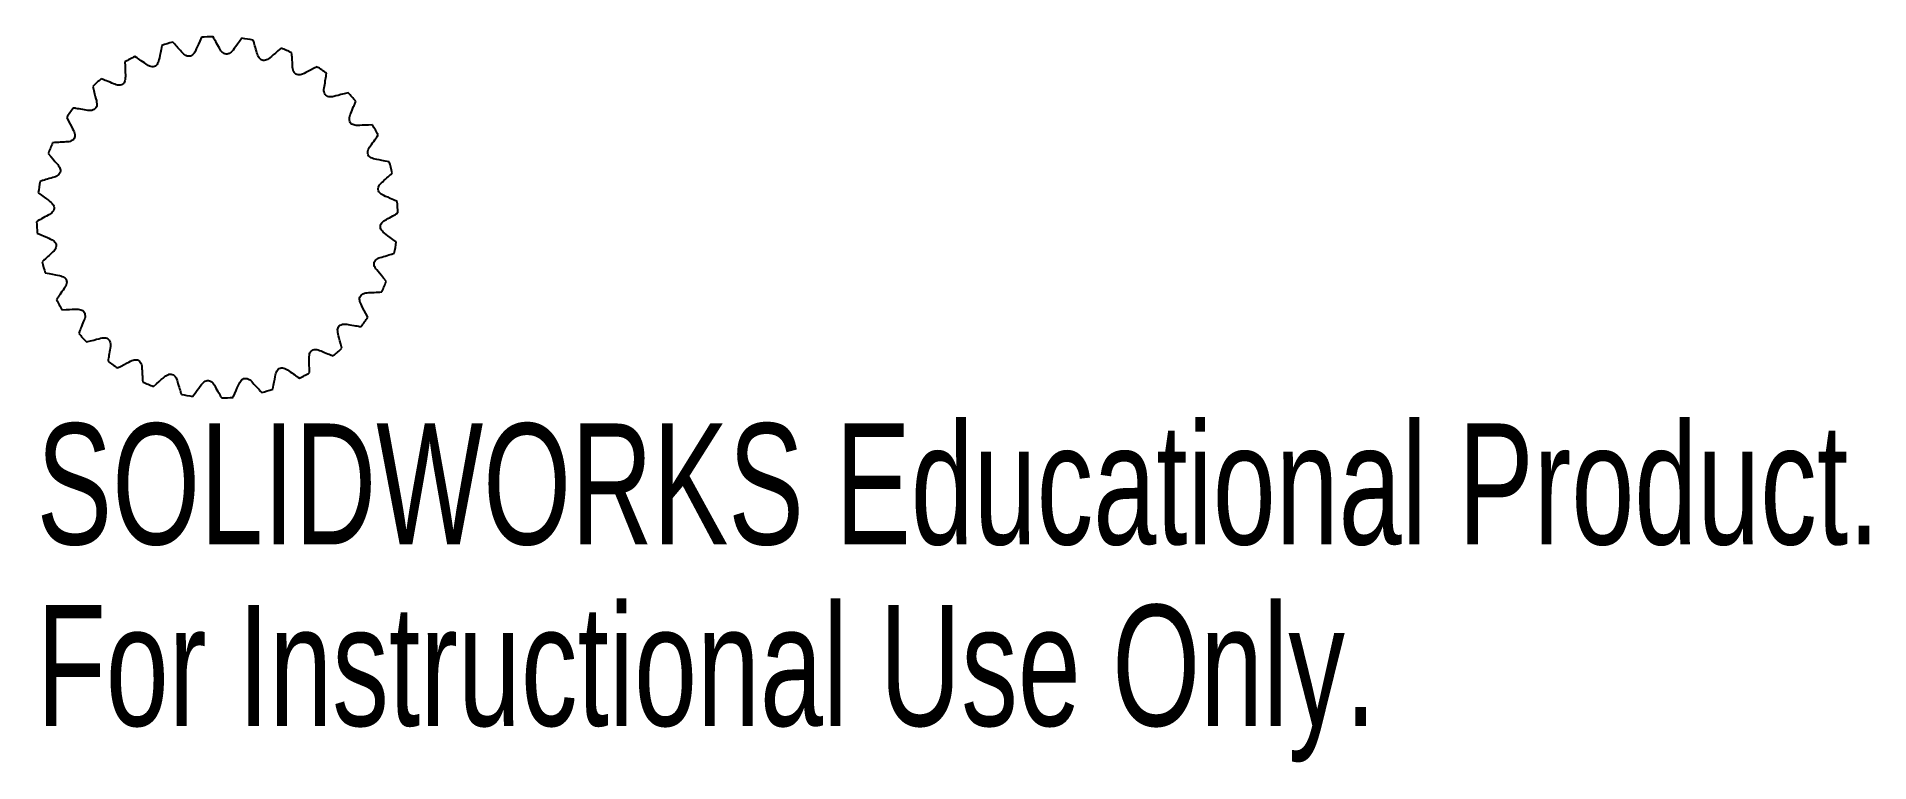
# Model space of a CAD drawing. Header units: millimetres. Extents: x -7.2 to 66, y -21.8 to 7.2.
import ezdxf

# ---------------------------------------------------------------- set-up
doc = ezdxf.new("R2010")
doc.units = ezdxf.units.MM
doc.styles.add('SLDTEXTSTYLE0', font='TXT', dxfattribs={"width": 0.7})

msp = doc.modelspace()

# ---------------------------------------------------------------- linework, layer by layer
at = {"color": 7, "linetype": 'Continuous'}
for start, end in [(104.26474, 107.87812), (91.4076, 95.02097), (78.55045, 82.16383), (65.69331, 69.30669), (117.12188, 120.73526), (52.83617, 56.44955), (129.97903, 133.5924), (39.97903, 43.5924), (142.83617, 146.44955), (27.12188, 30.73526), (155.69331, 159.30669), (14.26474, 17.87812), (168.55045, 172.16383), (1.4076, 5.02097), (181.4076, 185.02097), (348.55045, 352.16383), (194.26474, 197.87812), (335.69331, 339.30669), (207.12188, 210.73526), (322.83617, 326.44955), (219.97903, 223.5924), (232.83617, 236.44955), (309.97903, 313.5924), (245.69331, 249.30669), (297.12188, 300.73526), (258.55045, 262.16383), (271.4076, 275.02097), (284.26474, 287.87812)]:
    msp.add_arc((0, 0), 7.222, start, end, dxfattribs=at)
for points, knots in [([(-2.217, 6.873), (-2.31, 6.408), (-2.335, 6.173), (-2.489, 6.008), (-2.716, 6.017), (-2.899, 6.166), (-3.292, 6.428), (-3.154, 6.351), (-3.292, 6.428)], [0, 0, 0, 0, 0.253321, 0.379882, 0.500431, 0.621411, 0.747704, 1, 1, 1, 1]), ([(-0.632, 7.194), (-0.826, 6.762), (-0.903, 6.538), (-1.09, 6.411), (-1.309, 6.471), (-1.455, 6.657), (-1.78, 6.999), (-1.662, 6.893), (-1.78, 6.999)], [0, 0, 0, 0, 0.253321, 0.379882, 0.500431, 0.621411, 0.747704, 1, 1, 1, 1]), ([(0.985, 7.155), (0.699, 6.776), (0.574, 6.575), (0.364, 6.493), (0.164, 6.6), (0.063, 6.814), (-0.177, 7.22), (-0.086, 7.091), (-0.177, 7.22)], [0, 0, 0, 0, 0.2533211, 0.3798819, 0.5004312, 0.6214112, 0.7477035, 1, 1, 1, 1]), ([(2.552, 6.756), (2.189, 6.451), (2.023, 6.282), (1.8, 6.249), (1.629, 6.398), (1.578, 6.629), (1.434, 7.078), (1.493, 6.932), (1.434, 7.078)], [0, 0, 0, 0, 0.253321, 0.379882, 0.500431, 0.621411, 0.747703, 1, 1, 1, 1]), ([(-3.691, 6.208), (-3.678, 5.734), (-3.65, 5.498), (-3.764, 5.304), (-3.987, 5.262), (-4.199, 5.366), (-4.64, 5.534), (-4.488, 5.49), (-4.64, 5.534)], [0, 0, 0, 0, 0.253321, 0.379882, 0.500431, 0.621411, 0.747704, 1, 1, 1, 1]), ([(3.991, 6.019), (3.57, 5.802), (3.37, 5.674), (3.145, 5.692), (3.011, 5.875), (3.013, 6.111), (2.973, 6.582), (2.999, 6.426), (2.973, 6.582)], [0, 0, 0, 0, 0.253321, 0.379882, 0.500431, 0.621411, 0.747703, 1, 1, 1, 1]), ([(-4.98, 5.231), (-4.862, 4.771), (-4.782, 4.548), (-4.85, 4.333), (-5.058, 4.243), (-5.288, 4.298), (-5.755, 4.363), (-5.597, 4.353), (-5.755, 4.363)], [0, 0, 0, 0, 0.253321, 0.379882, 0.500431, 0.621411, 0.747703, 1, 1, 1, 1]), ([(5.231, 4.98), (4.771, 4.862), (4.548, 4.782), (4.333, 4.85), (4.243, 5.058), (4.298, 5.288), (4.363, 5.755), (4.353, 5.597), (4.363, 5.755)], [0, 0, 0, 0, 0.253321, 0.379882, 0.500431, 0.621411, 0.747703, 1, 1, 1, 1]), ([(6.208, 3.691), (5.734, 3.678), (5.498, 3.65), (5.304, 3.764), (5.262, 3.987), (5.366, 4.199), (5.534, 4.64), (5.49, 4.488), (5.534, 4.64)], [0, 0, 0, 0, 0.25332, 0.379881, 0.500431, 0.621411, 0.747703, 1, 1, 1, 1]), ([(-6.019, 3.991), (-5.802, 3.57), (-5.674, 3.37), (-5.692, 3.145), (-5.875, 3.011), (-6.111, 3.013), (-6.582, 2.973), (-6.426, 2.999), (-6.582, 2.973)], [0, 0, 0, 0, 0.253321, 0.379882, 0.500431, 0.621411, 0.747703, 1, 1, 1, 1]), ([(6.873, 2.217), (6.416, 2.309), (6.184, 2.333), (6.013, 2.479), (6.011, 2.706), (6.161, 2.893), (6.428, 3.292), (6.35, 3.152), (6.428, 3.292)], [0, 0, 0, 0, 0.2491395, 0.3738874, 0.4940394, 0.6153963, 0.7435251, 1, 1, 1, 1]), ([(-6.756, 2.552), (-6.451, 2.189), (-6.282, 2.023), (-6.249, 1.8), (-6.398, 1.629), (-6.629, 1.578), (-7.078, 1.434), (-6.932, 1.493), (-7.078, 1.434)], [0, 0, 0, 0, 0.253321, 0.379882, 0.500431, 0.621411, 0.747703, 1, 1, 1, 1]), ([(7.194, 0.632), (6.762, 0.826), (6.538, 0.903), (6.411, 1.09), (6.471, 1.309), (6.657, 1.455), (6.999, 1.78), (6.893, 1.662), (6.999, 1.78)], [0, 0, 0, 0, 0.25332, 0.379881, 0.500431, 0.621411, 0.747703, 1, 1, 1, 1]), ([(-7.155, 0.985), (-6.776, 0.699), (-6.575, 0.574), (-6.493, 0.364), (-6.6, 0.164), (-6.814, 0.063), (-7.22, -0.177), (-7.091, -0.086), (-7.22, -0.177)], [0, 0, 0, 0, 0.25332, 0.379881, 0.500431, 0.621411, 0.747703, 1, 1, 1, 1]), ([(7.155, -0.985), (6.776, -0.699), (6.575, -0.574), (6.493, -0.364), (6.6, -0.164), (6.814, -0.063), (7.22, 0.177), (7.091, 0.086), (7.22, 0.177)], [0, 0, 0, 0, 0.2533204, 0.3798813, 0.5004306, 0.6214108, 0.7477033, 1, 1, 1, 1]), ([(-7.194, -0.632), (-6.762, -0.826), (-6.538, -0.903), (-6.411, -1.09), (-6.471, -1.309), (-6.657, -1.455), (-6.999, -1.78), (-6.893, -1.662), (-6.999, -1.78)], [0, 0, 0, 0, 0.2533202, 0.3798811, 0.5004305, 0.6214107, 0.7477032, 1, 1, 1, 1]), ([(6.756, -2.552), (6.451, -2.189), (6.282, -2.023), (6.249, -1.8), (6.398, -1.629), (6.629, -1.578), (7.078, -1.434), (6.932, -1.493), (7.078, -1.434)], [0, 0, 0, 0, 0.253321, 0.379882, 0.500431, 0.621411, 0.747703, 1, 1, 1, 1]), ([(-6.873, -2.217), (-6.416, -2.309), (-6.184, -2.333), (-6.013, -2.479), (-6.011, -2.706), (-6.161, -2.893), (-6.428, -3.292), (-6.35, -3.152), (-6.428, -3.292)], [0, 0, 0, 0, 0.249139, 0.373887, 0.494039, 0.615396, 0.743525, 1, 1, 1, 1]), ([(-6.208, -3.691), (-5.734, -3.678), (-5.498, -3.65), (-5.304, -3.764), (-5.262, -3.987), (-5.366, -4.199), (-5.534, -4.64), (-5.49, -4.488), (-5.534, -4.64)], [0, 0, 0, 0, 0.2533202, 0.3798811, 0.5004305, 0.6214107, 0.7477032, 1, 1, 1, 1]), ([(6.019, -3.991), (5.802, -3.57), (5.674, -3.37), (5.692, -3.145), (5.875, -3.011), (6.111, -3.013), (6.582, -2.973), (6.426, -2.999), (6.582, -2.973)], [0, 0, 0, 0, 0.253321, 0.379882, 0.500431, 0.621411, 0.747703, 1, 1, 1, 1]), ([(4.98, -5.231), (4.862, -4.771), (4.782, -4.548), (4.85, -4.333), (5.058, -4.243), (5.288, -4.298), (5.755, -4.363), (5.597, -4.353), (5.755, -4.363)], [0, 0, 0, 0, 0.253321, 0.379882, 0.500431, 0.621411, 0.747703, 1, 1, 1, 1]), ([(-5.231, -4.98), (-4.771, -4.862), (-4.548, -4.782), (-4.333, -4.85), (-4.243, -5.058), (-4.298, -5.288), (-4.363, -5.755), (-4.353, -5.597), (-4.363, -5.755)], [0, 0, 0, 0, 0.253321, 0.379882, 0.500431, 0.621411, 0.747703, 1, 1, 1, 1]), ([(-3.991, -6.019), (-3.57, -5.802), (-3.37, -5.674), (-3.145, -5.692), (-3.011, -5.875), (-3.013, -6.111), (-2.973, -6.582), (-2.999, -6.426), (-2.973, -6.582)], [0, 0, 0, 0, 0.253321, 0.379882, 0.500431, 0.621411, 0.747703, 1, 1, 1, 1]), ([(3.691, -6.208), (3.678, -5.734), (3.65, -5.498), (3.764, -5.304), (3.987, -5.262), (4.199, -5.366), (4.64, -5.534), (4.488, -5.49), (4.64, -5.534)], [0, 0, 0, 0, 0.253321, 0.379882, 0.500431, 0.621411, 0.747704, 1, 1, 1, 1]), ([(-2.552, -6.756), (-2.189, -6.451), (-2.023, -6.282), (-1.8, -6.249), (-1.629, -6.398), (-1.578, -6.629), (-1.434, -7.078), (-1.493, -6.932), (-1.434, -7.078)], [0, 0, 0, 0, 0.2533208, 0.3798816, 0.5004309, 0.621411, 0.7477034, 1, 1, 1, 1]), ([(-0.985, -7.155), (-0.699, -6.776), (-0.574, -6.575), (-0.364, -6.493), (-0.164, -6.6), (-0.063, -6.814), (0.177, -7.22), (0.086, -7.091), (0.177, -7.22)], [0, 0, 0, 0, 0.253321, 0.379882, 0.500431, 0.621411, 0.747704, 1, 1, 1, 1]), ([(0.632, -7.194), (0.826, -6.762), (0.903, -6.538), (1.09, -6.411), (1.309, -6.471), (1.455, -6.657), (1.78, -6.999), (1.662, -6.893), (1.78, -6.999)], [0, 0, 0, 0, 0.253321, 0.379882, 0.500431, 0.621411, 0.747704, 1, 1, 1, 1]), ([(2.217, -6.873), (2.31, -6.408), (2.335, -6.173), (2.489, -6.008), (2.716, -6.017), (2.899, -6.166), (3.292, -6.428), (3.154, -6.351), (3.292, -6.428)], [0, 0, 0, 0, 0.253321, 0.379882, 0.500431, 0.621411, 0.747704, 1, 1, 1, 1])]:
    msp.add_open_spline(points, degree=3, knots=knots, dxfattribs=at)

# ---------------------------------------------------------------- texts
at = {"color": 7, "linetype": 'Continuous', "char_height": 4.83362, "attachment_point": 1, "style": 'SLDTEXTSTYLE0'}
for s, insert in [('SOLIDWORKS Educational Product.', (-7.22, -8.239)), ('For Instructional Use Only.', (-7.22, -15.49))]:
    msp.add_mtext(s, dxfattribs=dict(at, insert=insert))

doc.saveas('drawing.dxf')
